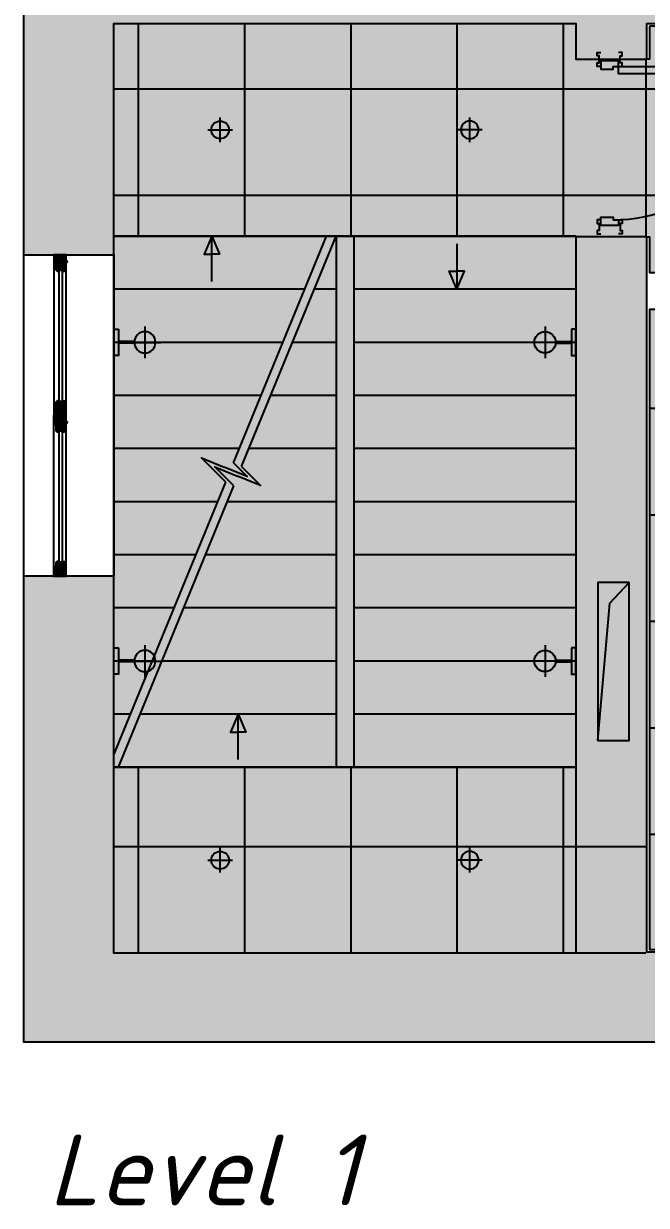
# Model space of a CAD drawing. Header units: millimetres. Extents: x 10553 to 38258, y 46576 to 64025.
# Drawn here: x 10553 to 14070, y 46576 to 53250 of the extents above; entities that cross this region are included whole.
import ezdxf

# ---------------------------------------------------------------- set-up
doc = ezdxf.new("R2010")
doc.units = ezdxf.units.MM
for name, color, linetype in [('ceiling', 232, 'Continuous'), ('doors', 4, 'Continuous'), ('floor', 172, 'Continuous'), ('floor hatch', 252, 'Continuous'), ('light', 230, 'Continuous'), ('wall', 5, 'Continuous'), ('windows', 7, 'Continuous')]:
    doc.layers.add(name, color=color, linetype=linetype)
doc.styles.add('ISO', font='isocpeui.ttf')

# ---------------------------------------------------------------- blocks, each defined once
blk = doc.blocks.new('rtydsb')
at = {"layer": 'floor hatch', "true_color": 0xd4bb8c}
blk.add_hatch(color=43, dxfattribs=at).paths.add_polyline_path([(-3600, 5215), (-3600, 5030), (-3620, 5030), (-3620, 4025), (-3600, 4025), (-3600, 3825), (-2996, 3825), (-2996, 3615), (-3600, 3615), (-3600, 47.9), (-3600, 0), (0, 0), (0, 1630), (118.7, 1630), (118.7, 3615), (0, 3615), (0, 5215), (-1280, 5215), (-1280, 5430), (-2290, 5430), (-2290, 5215)])
at = {"layer": 'floor', "linetype": 'ByBlock'}
for p, q in [((-1683, 5430), (-1683, 0)), ((-3487.5, 5215), (-3487.5, 3825)), ((-2886, 5215), (-2886, 0)), ((-2284.5, 5215), (-2284.5, 0)), ((-1082, 5215), (-1082, 0)), ((-480.5, 5215), (-480.5, 0)), ((0, 4859.9), (-3620, 4859.9)), ((0, 4258.4), (-3620, 4258.4)), ((-3487.5, 3615), (-3487.5, 0)), ((0, 3656.9), (-2996, 3656.9)), ((118.7, 3055.4), (-3600, 3055.4)), ((118.7, 2453.9), (-3600, 2453.9)), ((118.7, 1852.4), (-3600, 1852.4)), ((0, 1250.9), (-3600, 1250.9)), ((0, 649.4), (-3600, 649.4))]:
    blk.add_line(p, q, dxfattribs=at)
blk.add_lwpolyline([(-3600, 5215), (-3600, 5030), (-3620, 5030), (-3620, 4025), (-3600, 4025), (-3600, 3825), (-2996, 3825), (-2996, 3615), (-3600, 3615), (-3600, 47.9), (-3600, 0), (0, 0), (0, 1630), (118.7, 1630), (118.7, 3615), (0, 3615), (0, 5215), (-1280, 5215), (-1280, 5430), (-2290, 5430), (-2290, 5215), (-3600, 5215)], dxfattribs=at)
blk = doc.blocks.new('downlight')
at = {"color": 0}
for p, q in [((0, 10.5), (0, -10.5)), ((-10.5, 0), (10.5, 0))]:
    blk.add_line(p, q, dxfattribs=at)
blk.add_circle((0, 0), 7.5, dxfattribs=at)
blk = doc.blocks.new('wall sconce')
at = {"color": 0}
for p, q in [((-0.5, -11.52), (-0.5, -2.5)), ((0.5, -11.52), (0.5, -2.5)), ((0, -8.5), (0, -26.5)), ((-9, -17.5), (9, -17.5))]:
    blk.add_line(p, q, dxfattribs=at)
blk.add_lwpolyline([(-7.5, -2.5), (7.5, -2.5), (7.5, 0), (-7.5, 0)], close=True, dxfattribs=at)
blk.add_circle((0, -17.5), 6, dxfattribs=at)
blk = doc.blocks.new('ooi')
at = {"linetype": 'ByBlock'}
h = blk.add_hatch(color=0, dxfattribs=at)
h.paths.add_polyline_path([(0, 101.3), (-43.5, 101.3), (0, 0)])
h.paths.add_polyline_path([(43.5, 101.3), (0, 101.3), (0, 0)])
at = {"color": 0, "linetype": 'ByBlock'}
for points in [[(0, 255.8), (0, 0), (-43.5, 101.3), (0, 101.3)], [(0, 255.8), (0, 0), (43.5, 101.3), (0, 101.3)]]:
    blk.add_lwpolyline(points, dxfattribs=at)
blk = doc.blocks.new('door-handle')
at = {"color": 0}
for p, q in [((-32, 10), (-32, -10)), ((-30, 9), (-32, 9)), ((-30, 9), (-30, -9)), ((-19, 9), (-21, 9)), ((-21, 9), (-21, -9)), ((-19, 10), (-19, -10)), ((-9, 10), (-19, 10)), ((0, 25), (-9, 25)), ((-9, 25), (-9, -25)), ((0, -25), (0, 25)), ((-32, -10), (-40.3, -10)), ((-30, -9), (-32, -9)), ((-19, -9), (-21, -9)), ((-9, -10), (-19, -10)), ((-9, -25), (0, -25)), ((-61.7, -93.1), (-60.8, -94))]:
    blk.add_line(p, q, dxfattribs=at)
for centre, radius, start, end in [((-34.5, -14.9), 25, 84.35495, 191.57472), ((-25.5, 16.2), 8.47, 237.89021, 302.10979), ((-38.9, -82.4), 25.1, 149.32935, 204.97263), ((-91.1, -62.2), 42.6, 313.56134, 358.16916), ((-90.2, -63.1), 42.6, 313.56134, 358.16916), ((-242.8, -39.2), 184.8, 350.53954, 5.99139), ((-39.7, -19.5), 9.55, 85.97688, 192.32568), ((-595.6, -61.6), 548.1, 359.69304, 4.18611), ((-25.5, -16.2), 8.47, 57.89021, 122.10979)]:
    blk.add_arc(centre, radius, start, end, dxfattribs=at)
blk = doc.blocks.new('door930')
at = {"layer": 'doors', "color": 34, "linetype": 'ByBlock'}
for points in [[(-898, 50), (-898, 70), (-918, 70), (-918, 60), (-958, 60), (-958, 70), (-978, 70), (-978, 50)], [(-32, 50), (-32, 70), (-12, 70), (-12, 60), (28, 60), (28, 70), (48, 70), (48, 50)], [(-930, -50), (-930, 50), (-883, 50), (-883, -20), (-898, -20), (-898, -50), (-930, -50)], [(0, -50), (0, 50), (-47, 50), (-47, -20), (-32, -20), (-32, -50), (0, -50)], [(-898, -50), (-898, -70), (-918, -70), (-918, -60), (-958, -60), (-958, -70), (-978, -70), (-978, -50)], [(-32.8, -49.8), (-32.8, -885.7), (-72.8, -885.7), (-72.8, -49.8), (-32.8, -49.7)], [(-32, -50), (-32, -70), (-12, -70), (-12, -60), (28, -60), (28, -70), (48, -70), (48, -50)]]:
    blk.add_lwpolyline(points, dxfattribs=at)
at = {"layer": 'doors'}
blk.add_arc((-32, -20), 865.7, 180, 268.62309, dxfattribs=at)
at = {"layer": 'doors', "color": 34, "linetype": 'ByBlock', "zscale": 0.07530120532436947}
for p, xscale, yscale, rotation in [((-72.8, -798.9), -0.753012053319253, 0.753012053319253, 179.9999999689973), ((-32.8, -798.9), 0.7530120532028377, 0.7530120532028377, 180.0000000310027)]:
    blk.add_blockref('door-handle', p, dxfattribs=dict(at, xscale=xscale, yscale=yscale, rotation=rotation))

msp = doc.modelspace()

# ---------------------------------------------------------------- hatches: boundary and pattern name
at = {"layer": 'floor hatch', "true_color": 0x9d9f9e}
h = msp.add_hatch(color=253, dxfattribs=at)
h.dxf.hatch_style = 1
h.paths.add_polyline_path([(11062.6, 53250.5), (13672.6, 53250.5), (13672.6, 53050.5), (14067.6, 53050.5), (14067.6, 52045.5), (13672.6, 52045.5), (13672.6, 52050.5), (11062.6, 52050.5)])
h = msp.add_hatch(color=253, dxfattribs=at)
h.dxf.hatch_style = 1
h.paths.add_polyline_path([(11062.6, 52050.5), (13672.6, 52050.5), (13672.6, 48000.5), (11062.6, 48000.5)])
at = {"layer": 'wall', "true_color": 0x6e6e6e}
h = msp.add_hatch(color=8, dxfattribs=at)
h.paths.add_polyline_path([(11857.6, 58250.5), (11857.6, 58750.5), (10552.6, 58750.5), (10552.6, 51945.5), (11062.6, 51945.5), (11062.6, 53250.5), (13672.6, 53250.5), (13672.6, 53050.5), (14072.6, 53050.5), (14072.6, 53250.5), (15397.6, 53250.5), (15397.6, 53650.5), (11052.6, 53650.5), (11052.6, 58250.5)])
h.paths.add_polyline_path([(16407.6, 53650.5), (18322.6, 53650.5), (18322.6, 53250.5), (16407.6, 53250.5)])
h.paths.add_polyline_path([(14472.6, 48005.5), (14072.6, 48005.5), (14072.6, 52045.5), (13672.6, 52045.5), (13672.6, 48000.5), (11062.6, 48000.5), (11062.6, 50130.5), (10552.6, 50130.5), (10552.6, 47500.5), (14472.6, 47500.5)])
h.paths.add_polyline_path([(22337.6, 49255.5), (22807.6, 49255.5), (22807.6, 47500.5), (17277.6, 47500.5), (17277.6, 48005.5), (17702.6, 48005.5), (17802.6, 48005.5), (17802.6, 48045.5), (22337.6, 48045.5)])
h.paths.add_polyline_path([(22307.6, 53955.5), (22807.6, 53955.5), (22807.6, 52650.5), (22337.6, 52650.5), (22337.6, 53250.5), (19232.6, 53250.5), (19232.6, 53650.5), (19597.6, 53650.5), (19597.6, 53550.5), (22307.6, 53550.5)])
h.paths.add_polyline_path([(21902.6, 58750.5), (22807.6, 58750.5), (22807.6, 54955.5), (22307.6, 54955.5), (22307.6, 58250.5), (21902.6, 58250.5)])
h.paths.add_polyline_path([(18492.6, 58750.5), (20097.6, 58750.5), (20097.6, 58250.5), (18492.6, 58250.5)])
h.paths.add_polyline_path([(14657.6, 58750.5), (17292.6, 58750.5), (17292.6, 58250.5), (14657.6, 58250.5)])
h.paths.add_polyline_path([(20764.6, 53473.6), (20764.6, 53325.8), (21408.8, 53325.8), (21408.8, 53473.6)], flags=16)
at = {"layer": 'windows'}
h = msp.add_hatch(dxfattribs=at)
h.set_pattern_fill('ANSI31', color=4, style=0)
h.set_pattern_definition([(225, (17875.476, 174957.7943), (-2.24506403, 2.24506403), [])])
edge = h.paths.add_edge_path()
edge.add_line((10750.8, 51903.5), (10750.8, 51897.1))
edge.add_line((10750.8, 51897.1), (10741, 51897.1))
edge.add_line((10741, 51897.1), (10739.3, 51900.1))
edge.add_arc((10738, 51899.4), 1.5, 30.11373, 90)
edge.add_line((10738, 51900.9), (10734.6, 51900.9))
edge.add_line((10734.6, 51900.9), (10734.3, 51900.5))
edge.add_line((10734.3, 51900.5), (10734.3, 51859.6))
edge.add_line((10734.3, 51859.6), (10735.8, 51859.6))
edge.add_arc((10741.8, 51859.6), 6, 180, 270)
edge.add_line((10741.8, 51853.6), (10741.8, 51852.1))
edge.add_line((10741.8, 51852.1), (10745.5, 51852.1))
edge.add_line((10745.5, 51852.1), (10745.5, 51867.5))
edge.add_line((10745.5, 51867.5), (10753, 51867.5))
edge.add_line((10753, 51867.5), (10753, 51872))
edge.add_line((10753, 51872), (10760.5, 51872))
edge.add_line((10760.5, 51872), (10760.5, 51867.5))
edge.add_line((10760.5, 51867.5), (10785.3, 51867.5))
edge.add_line((10785.3, 51867.5), (10785.3, 51904.3))
edge.add_line((10785.3, 51904.3), (10784.9, 51904.6))
edge.add_line((10784.9, 51904.6), (10765, 51904.1))
edge.add_line((10765, 51904.1), (10764.6, 51903.7))
edge.add_line((10764.6, 51903.7), (10764.6, 51897.1))
edge.add_line((10764.6, 51897.1), (10757.9, 51897.1))
edge.add_line((10757.9, 51897.1), (10753.8, 51903.9))
edge.add_line((10753.8, 51903.9), (10751.1, 51903.9))
edge.add_line((10751.1, 51903.9), (10750.8, 51903.5))
edge = h.paths.add_edge_path()
edge.add_line((10774.8, 51866.7), (10774.8, 51861.5))
edge.add_line((10774.8, 51861.5), (10773.3, 51861.5))
edge.add_line((10773.3, 51861.5), (10773.3, 51852.1))
edge.add_line((10773.3, 51852.1), (10783.8, 51852.1))
edge.add_arc((10787.6, 51852.2), 3.87, 108.72079, 181.29517, ccw=False)
edge.add_arc((10785.1, 51859.5), 3.87, 288.72079, 361.29517)
edge.add_line((10789, 51859.6), (10790.5, 51859.6))
edge.add_line((10790.5, 51859.6), (10790.5, 51869.9))
edge.add_line((10790.5, 51869.9), (10785.3, 51870.9))
edge.add_line((10785.3, 51870.9), (10785.3, 51867.1))
edge.add_line((10785.3, 51867.1), (10774.8, 51866.7))
edge = h.paths.add_edge_path()
edge.add_line((10766, 51905.7), (10785.3, 51905.7))
edge.add_arc((10792, 51905.7), 6.75, 90, 180, ccw=False)
edge.add_line((10792, 51912.5), (10793, 51912.5))
edge.add_line((10793, 51912.5), (10793, 51945.5))
edge.add_line((10793, 51945.5), (10722.5, 51945.5))
edge.add_line((10722.5, 51945.5), (10722.5, 51902))
edge.add_line((10722.5, 51902), (10724, 51902))
edge.add_arc((10730, 51902), 6, 180, 270)
edge.add_line((10730, 51896), (10730, 51894.5))
edge.add_line((10730, 51894.5), (10733.1, 51894.5))
edge.add_line((10733.1, 51894.5), (10733.1, 51902.7))
edge.add_line((10733.1, 51902.7), (10742.1, 51902.7))
edge.add_line((10742.1, 51902.7), (10744.4, 51899))
edge.add_line((10744.4, 51899), (10746.3, 51899))
edge.add_line((10746.3, 51899), (10746.6, 51899.4))
edge.add_line((10746.6, 51899.4), (10746.6, 51912.9))
edge.add_line((10746.6, 51912.9), (10749.6, 51912.9))
edge.add_line((10749.6, 51912.9), (10749.6, 51907.2))
edge.add_line((10749.6, 51907.2), (10752.1, 51907.2))
edge.add_line((10752.1, 51907.2), (10752.1, 51905.7))
edge.add_line((10752.1, 51905.7), (10754.2, 51905.7))
edge.add_line((10754.2, 51905.7), (10758.3, 51899))
edge.add_line((10758.3, 51899), (10760.1, 51899))
edge.add_line((10760.1, 51899), (10760.5, 51899.4))
edge.add_line((10760.5, 51899.4), (10760.5, 51912.9))
edge.add_line((10760.5, 51912.9), (10763.5, 51912.9))
edge.add_line((10763.5, 51912.9), (10763.5, 51907.2))
edge.add_line((10763.5, 51907.2), (10766, 51907.2))
at = {"layer": 'windows', "ltscale": 10}
h = msp.add_hatch(dxfattribs=at)
h.set_pattern_fill('BRASS', color=4, scale=0.225, angle=-45, style=0)
h.set_pattern_definition([(315, (11349.703, 53864.3924), (-1.0102788, -1.0102788), []), (315, (11349.1978, 53863.8873), (-1.0102788, -1.0102788), [0.714375, -0.3571875])])
h.paths.add_polyline_path([(10745.5, 51864.1), (10748.5, 51864.1), (10748.5, 51855.1), (10745.5, 51855.1)])
h = msp.add_hatch(dxfattribs=at)
h.set_pattern_fill('ANGLE', color=4, scale=0.1125, angle=-45, style=0)
h.set_pattern_definition([(315, (11359.45296, 53864.3924), (-0.55565335, -0.55565335), [0.5715, -0.2143125]), (225, (11359.45296, 53864.3924), (-0.55565335, 0.55565335), [0.5715, -0.2143125])])
edge = h.paths.add_edge_path()
edge.add_line((10773.3, 51867.5), (10773.3, 51865.2))
edge.add_line((10773.3, 51865.2), (10771.8, 51865.2))
edge.add_arc((10772.1, 51866.4), 1.16, 104.79302, 255.20698, ccw=False)
edge.add_line((10771.8, 51867.5), (10773.3, 51867.5))
h = msp.add_hatch(dxfattribs=at)
h.set_pattern_fill('ANGLE', color=4, scale=0.1125, angle=-45, style=0)
h.set_pattern_definition([(315, (11359.45296, 53868.5174), (-0.55565335, -0.55565335), [0.5715, -0.2143125]), (225, (11359.45296, 53868.5174), (-0.55565335, 0.55565335), [0.5715, -0.2143125])])
edge = h.paths.add_edge_path()
edge.add_line((10774.8, 51867.1), (10774.8, 51862.6))
edge.add_arc((10774, 51863.2), 0.938, 216.8699, 323.1301, ccw=False)
edge.add_line((10773.3, 51862.6), (10773.3, 51867.1))
edge.add_arc((10774, 51866.6), 0.926, 35.88415, 144.11585, ccw=False)
h = msp.add_hatch(dxfattribs=at)
h.set_pattern_fill('ANGLE', color=4, scale=0.1125, angle=-45, style=0)
h.set_pattern_definition([(315, (11349.70296, 53864.3924), (-0.55565335, -0.55565335), [0.5715, -0.2143125]), (225, (11349.70296, 53864.3924), (-0.55565335, 0.55565335), [0.5715, -0.2143125])])
h.paths.add_polyline_path([(10745.5, 51855.1), (10748.5, 51855.1), (10748.5, 51852.1), (10745.5, 51852.1)])
at = {"layer": 'windows'}
h = msp.add_hatch(dxfattribs=at)
h.set_pattern_fill('ANSI31', color=4, style=0)
h.set_pattern_definition([(225, (17875.476, 175022.7943), (-2.24506403, 2.24506403), [])])
edge = h.paths.add_edge_path()
edge.add_line((10745.5, 51105.1), (10745.5, 51120.5))
edge.add_line((10745.5, 51120.5), (10741.8, 51120.5))
edge.add_line((10741.8, 51120.5), (10741.8, 51119))
edge.add_arc((10741.8, 51113), 6, 90, 180)
edge.add_line((10735.8, 51113), (10734.3, 51113))
edge.add_line((10734.3, 51113), (10734.3, 51083))
edge.add_line((10734.3, 51083), (10747.8, 51083))
edge.add_line((10747.8, 51083), (10747.8, 51086.7))
edge.add_line((10747.8, 51086.7), (10777.8, 51086.7))
edge.add_line((10777.8, 51086.7), (10777.8, 51083))
edge.add_line((10777.8, 51083), (10785.3, 51083))
edge.add_line((10785.3, 51083), (10785.3, 51105.1))
edge.add_line((10785.3, 51105.1), (10760.5, 51105.1))
edge.add_line((10760.5, 51105.1), (10760.5, 51100.6))
edge.add_line((10760.5, 51100.6), (10753, 51100.6))
edge.add_line((10753, 51100.6), (10753, 51105.1))
edge.add_line((10753, 51105.1), (10745.5, 51105.1))
h.paths.add_polyline_path([(10733.3, 51090.5), (10722.5, 51090.5), (10722.5, 51038), (10793.5, 51038), (10793.5, 51090.5), (10786.3, 51090.5), (10786.3, 51082), (10776.8, 51082), (10776.8, 51086.7), (10748.8, 51086.7), (10748.8, 51082), (10733.3, 51082)])
edge = h.paths.add_edge_path()
edge.add_line((10775, 51105.9), (10775, 51111.1))
edge.add_line((10775, 51111.1), (10773.5, 51111.1))
edge.add_line((10773.5, 51111.1), (10773.5, 51120.5))
edge.add_line((10773.5, 51120.5), (10784, 51120.5))
edge.add_arc((10787.9, 51120.4), 3.87, 178.70483, 251.27921)
edge.add_arc((10785.4, 51113.1), 3.87, -1.29517, 71.27921, ccw=False)
edge.add_line((10789.2, 51113), (10790.5, 51113))
edge.add_line((10790.5, 51113), (10790.5, 51102.7))
edge.add_line((10790.5, 51102.7), (10785.5, 51101.7))
edge.add_line((10785.5, 51101.7), (10785.5, 51105.9))
edge.add_line((10785.5, 51105.9), (10775, 51105.9))
at = {"layer": 'windows', "ltscale": 10}
h = msp.add_hatch(dxfattribs=at)
h.set_pattern_fill('ANGLE', color=4, scale=0.1125, angle=-45, style=0)
h.set_pattern_definition([(45, (11349.70296, 49108.2146), (-0.55565335, 0.55565335), [0.5715, -0.2143125]), (135, (11349.70296, 49108.2146), (-0.55565335, -0.55565335), [0.5715, -0.2143125])])
h.paths.add_polyline_path([(10745.5, 51117.5), (10748.5, 51117.5), (10748.5, 51120.5), (10745.5, 51120.5)])
h = msp.add_hatch(dxfattribs=at)
h.set_pattern_fill('BRASS', color=4, scale=0.225, angle=-45, style=0)
h.set_pattern_definition([(45, (11349.703, 49108.2146), (-1.0102788, 1.0102788), []), (45, (11349.1978, 49108.7197), (-1.0102788, 1.0102788), [0.714375, -0.3571875])])
h.paths.add_polyline_path([(10745.5, 51108.5), (10748.5, 51108.5), (10748.5, 51117.5), (10745.5, 51117.5)])
h = msp.add_hatch(dxfattribs=at)
h.set_pattern_fill('ANGLE', color=4, scale=0.1125, angle=-45, style=0)
h.set_pattern_definition([(45, (11359.45296, 49108.2146), (-0.55565335, 0.55565335), [0.5715, -0.2143125]), (135, (11359.45296, 49108.2146), (-0.55565335, -0.55565335), [0.5715, -0.2143125])])
edge = h.paths.add_edge_path()
edge.add_line((10773.3, 51105.1), (10773.3, 51107.4))
edge.add_line((10773.3, 51107.4), (10771.8, 51107.4))
edge.add_arc((10772.1, 51106.2), 1.16, 104.79302, 255.20698)
edge.add_line((10771.8, 51105.1), (10773.3, 51105.1))
h = msp.add_hatch(dxfattribs=at)
h.set_pattern_fill('ANGLE', color=4, scale=0.1125, angle=-45, style=0)
h.set_pattern_definition([(45, (11359.45296, 49104.0896), (-0.55565335, 0.55565335), [0.5715, -0.2143125]), (135, (11359.45296, 49104.0896), (-0.55565335, -0.55565335), [0.5715, -0.2143125])])
edge = h.paths.add_edge_path()
edge.add_line((10774.8, 51105.5), (10774.8, 51110))
edge.add_arc((10774, 51109.4), 0.938, 36.8699, 143.1301)
edge.add_line((10773.3, 51110), (10773.3, 51105.5))
edge.add_arc((10774, 51106), 0.926, 215.88415, 324.11585)
at = {"layer": 'windows'}
h = msp.add_hatch(dxfattribs=at)
h.set_pattern_fill('ANSI31', color=4, style=0)
h.set_pattern_definition([(225, (17875.2134, 174050.2943), (-2.24506403, 2.24506403), [])])
edge = h.paths.add_edge_path()
edge.add_line((10750.5, 50996), (10750.5, 50989.6))
edge.add_line((10750.5, 50989.6), (10740.8, 50989.6))
edge.add_line((10740.8, 50989.6), (10739, 50992.6))
edge.add_arc((10737.7, 50991.9), 1.5, 30.11373, 90)
edge.add_line((10737.7, 50993.4), (10734.4, 50993.4))
edge.add_line((10734.4, 50993.4), (10734, 50993))
edge.add_line((10734, 50993), (10734, 50952.1))
edge.add_line((10734, 50952.1), (10735.5, 50952.1))
edge.add_arc((10741.5, 50952.1), 6, 180, 270)
edge.add_line((10741.5, 50946.1), (10741.5, 50944.6))
edge.add_line((10741.5, 50944.6), (10745.3, 50944.6))
edge.add_line((10745.3, 50944.6), (10745.3, 50960))
edge.add_line((10745.3, 50960), (10752.8, 50960))
edge.add_line((10752.8, 50960), (10752.8, 50964.5))
edge.add_line((10752.8, 50964.5), (10760.3, 50964.5))
edge.add_line((10760.3, 50964.5), (10760.3, 50960))
edge.add_line((10760.3, 50960), (10785, 50960))
edge.add_line((10785, 50960), (10785, 50996.8))
edge.add_line((10785, 50996.8), (10784.6, 50997.1))
edge.add_line((10784.6, 50997.1), (10764.8, 50996.6))
edge.add_line((10764.8, 50996.6), (10764.4, 50996.2))
edge.add_line((10764.4, 50996.2), (10764.4, 50989.6))
edge.add_line((10764.4, 50989.6), (10757.6, 50989.6))
edge.add_line((10757.6, 50989.6), (10753.5, 50996.4))
edge.add_line((10753.5, 50996.4), (10750.9, 50996.4))
edge.add_line((10750.9, 50996.4), (10750.5, 50996))
edge = h.paths.add_edge_path()
edge.add_line((10774.5, 50959.2), (10774.5, 50954))
edge.add_line((10774.5, 50954), (10773, 50954))
edge.add_line((10773, 50954), (10773, 50944.6))
edge.add_line((10773, 50944.6), (10783.5, 50944.6))
edge.add_arc((10787.4, 50944.7), 3.87, 108.72079, 181.29517, ccw=False)
edge.add_arc((10784.9, 50952), 3.87, 288.72079, 361.29517)
edge.add_line((10788.8, 50952.1), (10790.3, 50952.1))
edge.add_line((10790.3, 50952.1), (10790.3, 50962.4))
edge.add_line((10790.3, 50962.4), (10785, 50963.4))
edge.add_line((10785, 50963.4), (10785, 50959.6))
edge.add_line((10785, 50959.6), (10774.5, 50959.2))
edge = h.paths.add_edge_path()
edge.add_line((10765.7, 50998.2), (10785, 50998.2))
edge.add_arc((10791.8, 50998.2), 6.75, 90, 180, ccw=False)
edge.add_line((10791.8, 51005), (10792.7, 51005))
edge.add_line((10792.7, 51005), (10792.7, 51038))
edge.add_line((10792.7, 51038), (10722.2, 51038))
edge.add_line((10722.2, 51038), (10722.2, 50994.5))
edge.add_line((10722.2, 50994.5), (10723.7, 50994.5))
edge.add_arc((10729.7, 50994.5), 6, 180, 270)
edge.add_line((10729.7, 50988.5), (10729.7, 50987))
edge.add_line((10729.7, 50987), (10732.9, 50987))
edge.add_line((10732.9, 50987), (10732.9, 50995.2))
edge.add_line((10732.9, 50995.2), (10741.9, 50995.2))
edge.add_line((10741.9, 50995.2), (10744.1, 50991.5))
edge.add_line((10744.1, 50991.5), (10746, 50991.5))
edge.add_line((10746, 50991.5), (10746.4, 50991.9))
edge.add_line((10746.4, 50991.9), (10746.4, 51005.4))
edge.add_line((10746.4, 51005.4), (10749.4, 51005.4))
edge.add_line((10749.4, 51005.4), (10749.4, 50999.7))
edge.add_line((10749.4, 50999.7), (10751.9, 50999.7))
edge.add_line((10751.9, 50999.7), (10751.9, 50998.2))
edge.add_line((10751.9, 50998.2), (10754, 50998.2))
edge.add_line((10754, 50998.2), (10758, 50991.5))
edge.add_line((10758, 50991.5), (10759.9, 50991.5))
edge.add_line((10759.9, 50991.5), (10760.3, 50991.9))
edge.add_line((10760.3, 50991.9), (10760.3, 51005.4))
edge.add_line((10760.3, 51005.4), (10763.3, 51005.4))
edge.add_line((10763.3, 51005.4), (10763.3, 50999.7))
edge.add_line((10763.3, 50999.7), (10765.7, 50999.7))
at = {"layer": 'windows', "ltscale": 10}
h = msp.add_hatch(dxfattribs=at)
h.set_pattern_fill('BRASS', color=4, scale=0.225, angle=-45, style=0)
h.set_pattern_definition([(315, (11349.4405, 52956.8924), (-1.0102788, -1.0102788), []), (315, (11348.9353, 52956.3873), (-1.0102788, -1.0102788), [0.714375, -0.3571875])])
h.paths.add_polyline_path([(10745.3, 50956.6), (10748.3, 50956.6), (10748.3, 50947.6), (10745.3, 50947.6)])
h = msp.add_hatch(dxfattribs=at)
h.set_pattern_fill('ANGLE', color=4, scale=0.1125, angle=-45, style=0)
h.set_pattern_definition([(315, (11349.44046, 52956.8924), (-0.55565335, -0.55565335), [0.5715, -0.2143125]), (225, (11349.44046, 52956.8924), (-0.55565335, 0.55565335), [0.5715, -0.2143125])])
h.paths.add_polyline_path([(10745.3, 50947.6), (10748.3, 50947.6), (10748.3, 50944.6), (10745.3, 50944.6)])
h = msp.add_hatch(dxfattribs=at)
h.set_pattern_fill('ANGLE', color=4, scale=0.1125, angle=-45, style=0)
h.set_pattern_definition([(315, (11359.19046, 52956.8924), (-0.55565335, -0.55565335), [0.5715, -0.2143125]), (225, (11359.19046, 52956.8924), (-0.55565335, 0.55565335), [0.5715, -0.2143125])])
edge = h.paths.add_edge_path()
edge.add_line((10773, 50960), (10773, 50957.7))
edge.add_line((10773, 50957.7), (10771.5, 50957.7))
edge.add_arc((10771.8, 50958.9), 1.16, 104.79302, 255.20698, ccw=False)
edge.add_line((10771.5, 50960), (10773, 50960))
h = msp.add_hatch(dxfattribs=at)
h.set_pattern_fill('ANGLE', color=4, scale=0.1125, angle=-45, style=0)
h.set_pattern_definition([(315, (11359.19046, 52961.0174), (-0.55565335, -0.55565335), [0.5715, -0.2143125]), (225, (11359.19046, 52961.0174), (-0.55565335, 0.55565335), [0.5715, -0.2143125])])
edge = h.paths.add_edge_path()
edge.add_line((10774.5, 50959.6), (10774.5, 50955.1))
edge.add_arc((10773.8, 50955.7), 0.938, 216.8699, 323.1301, ccw=False)
edge.add_line((10773, 50955.1), (10773, 50959.6))
edge.add_arc((10773.8, 50959.1), 0.926, 35.88415, 144.11585, ccw=False)
at = {"layer": 'windows'}
h = msp.add_hatch(dxfattribs=at)
h.set_pattern_fill('ANSI31', color=4, style=0)
h.set_pattern_definition([(225, (17875.2134, 174115.2943), (-2.24506403, 2.24506403), [])])
edge = h.paths.add_edge_path()
edge.add_line((10745.3, 50197.6), (10745.3, 50213))
edge.add_line((10745.3, 50213), (10741.5, 50213))
edge.add_line((10741.5, 50213), (10741.5, 50211.5))
edge.add_arc((10741.5, 50205.5), 6, 90, 180)
edge.add_line((10735.5, 50205.5), (10734, 50205.5))
edge.add_line((10734, 50205.5), (10734, 50175.5))
edge.add_line((10734, 50175.5), (10747.5, 50175.5))
edge.add_line((10747.5, 50175.5), (10747.5, 50179.2))
edge.add_line((10747.5, 50179.2), (10777.5, 50179.2))
edge.add_line((10777.5, 50179.2), (10777.5, 50175.5))
edge.add_line((10777.5, 50175.5), (10785, 50175.5))
edge.add_line((10785, 50175.5), (10785, 50197.6))
edge.add_line((10785, 50197.6), (10760.3, 50197.6))
edge.add_line((10760.3, 50197.6), (10760.3, 50193.1))
edge.add_line((10760.3, 50193.1), (10752.8, 50193.1))
edge.add_line((10752.8, 50193.1), (10752.8, 50197.6))
edge.add_line((10752.8, 50197.6), (10745.3, 50197.6))
h.paths.add_polyline_path([(10733, 50183), (10722.2, 50183), (10722.2, 50130.5), (10793.3, 50130.5), (10793.3, 50183), (10786, 50183), (10786, 50174.5), (10776.5, 50174.5), (10776.5, 50179.2), (10748.5, 50179.2), (10748.5, 50174.5), (10733, 50174.5)])
edge = h.paths.add_edge_path()
edge.add_line((10774.7, 50198.4), (10774.7, 50203.6))
edge.add_line((10774.7, 50203.6), (10773.2, 50203.6))
edge.add_line((10773.2, 50203.6), (10773.2, 50213))
edge.add_line((10773.2, 50213), (10783.7, 50213))
edge.add_arc((10787.6, 50212.9), 3.87, 178.70483, 251.27921)
edge.add_arc((10785.1, 50205.6), 3.87, -1.29517, 71.27921, ccw=False)
edge.add_line((10789, 50205.5), (10790.3, 50205.5))
edge.add_line((10790.3, 50205.5), (10790.3, 50195.2))
edge.add_line((10790.3, 50195.2), (10785.2, 50194.2))
edge.add_line((10785.2, 50194.2), (10785.2, 50198.4))
edge.add_line((10785.2, 50198.4), (10774.7, 50198.4))
at = {"layer": 'windows', "ltscale": 10}
h = msp.add_hatch(dxfattribs=at)
h.set_pattern_fill('ANGLE', color=4, scale=0.1125, angle=-45, style=0)
h.set_pattern_definition([(45, (11349.44046, 48200.7146), (-0.55565335, 0.55565335), [0.5715, -0.2143125]), (135, (11349.44046, 48200.7146), (-0.55565335, -0.55565335), [0.5715, -0.2143125])])
h.paths.add_polyline_path([(10745.3, 50210), (10748.3, 50210), (10748.3, 50213), (10745.3, 50213)])
h = msp.add_hatch(dxfattribs=at)
h.set_pattern_fill('BRASS', color=4, scale=0.225, angle=-45, style=0)
h.set_pattern_definition([(45, (11349.4405, 48200.7146), (-1.0102788, 1.0102788), []), (45, (11348.9353, 48201.2197), (-1.0102788, 1.0102788), [0.714375, -0.3571875])])
h.paths.add_polyline_path([(10745.3, 50201), (10748.3, 50201), (10748.3, 50210), (10745.3, 50210)])
h = msp.add_hatch(dxfattribs=at)
h.set_pattern_fill('ANGLE', color=4, scale=0.1125, angle=-45, style=0)
h.set_pattern_definition([(45, (11359.19046, 48200.7146), (-0.55565335, 0.55565335), [0.5715, -0.2143125]), (135, (11359.19046, 48200.7146), (-0.55565335, -0.55565335), [0.5715, -0.2143125])])
edge = h.paths.add_edge_path()
edge.add_line((10773, 50197.6), (10773, 50199.9))
edge.add_line((10773, 50199.9), (10771.5, 50199.9))
edge.add_arc((10771.8, 50198.7), 1.16, 104.79302, 255.20698)
edge.add_line((10771.5, 50197.6), (10773, 50197.6))
h = msp.add_hatch(dxfattribs=at)
h.set_pattern_fill('ANGLE', color=4, scale=0.1125, angle=-45, style=0)
h.set_pattern_definition([(45, (11359.19046, 48196.5896), (-0.55565335, 0.55565335), [0.5715, -0.2143125]), (135, (11359.19046, 48196.5896), (-0.55565335, -0.55565335), [0.5715, -0.2143125])])
edge = h.paths.add_edge_path()
edge.add_line((10774.5, 50198), (10774.5, 50202.5))
edge.add_arc((10773.8, 50201.9), 0.938, 36.8699, 143.1301)
edge.add_line((10773, 50202.5), (10773, 50198))
edge.add_arc((10773.8, 50198.5), 0.926, 215.88415, 324.11585)

# ---------------------------------------------------------------- linework, layer by layer
at = {"color": 0, "linetype": 'ByBlock'}
for p, q in [((13672.6, 52050.5), (11062.6, 52050.5)), ((11738.2, 50769.1), (12263.6, 52050.5)), ((11783.7, 50748.3), (12317.6, 52050.5)), ((12317.6, 52050.5), (12317.6, 49050.5)), ((12417.6, 52050.5), (12417.6, 49050.5)), ((12140.6, 51750.5), (11062.6, 51750.5)), ((12317.6, 51750.5), (12194.6, 51750.5)), ((13672.6, 51750.5), (12417.6, 51750.5)), ((12017.6, 51450.5), (11062.6, 51450.5)), ((12317.6, 51450.5), (12071.6, 51450.5)), ((13672.6, 51450.5), (12417.6, 51450.5)), ((11894.6, 51150.5), (11062.6, 51150.5)), ((12317.6, 51150.5), (11948.6, 51150.5)), ((13672.6, 51150.5), (12417.6, 51150.5)), ((11771.6, 50850.5), (11062.6, 50850.5)), ((12317.6, 50850.5), (11825.6, 50850.5)), ((13672.6, 50850.5), (12417.6, 50850.5)), ((11062.6, 49121.3), (11693.9, 50661.1)), ((11087.6, 49050.5), (11739.4, 50640.3)), ((11648.6, 50550.5), (11062.6, 50550.5)), ((12317.6, 50550.5), (11702.6, 50550.5)), ((13672.6, 50550.5), (12417.6, 50550.5)), ((11525.6, 50250.5), (11062.6, 50250.5)), ((12317.6, 50250.5), (11579.6, 50250.5)), ((13672.6, 50250.5), (12417.6, 50250.5)), ((11402.6, 49950.5), (11062.6, 49950.5)), ((12317.6, 49950.5), (11456.6, 49950.5)), ((13672.6, 49950.5), (12417.6, 49950.5)), ((11279.6, 49650.5), (11062.6, 49650.5)), ((12317.6, 49650.5), (11333.6, 49650.5)), ((13672.6, 49650.5), (12417.6, 49650.5)), ((11156.6, 49350.5), (11062.6, 49350.5)), ((12317.6, 49350.5), (11210.6, 49350.5)), ((13672.6, 49350.5), (12417.6, 49350.5)), ((13672.6, 49050.5), (11062.6, 49050.5))]:
    msp.add_line(p, q, dxfattribs=at)
for points in [[(11693.9, 50661.1), (11556.8, 50798.3), (11685.9, 50745.4)], [(11739.4, 50640.3), (11632.5, 50747.2), (11761.6, 50694.3)], [(11738.2, 50769.1), (11814.9, 50692.4), (11685.9, 50745.4)], [(11783.7, 50748.3), (11890.7, 50641.4), (11761.6, 50694.3)], [(13795.7, 49201.8), (13863.7, 49977.1), (13972.1, 50093.3)]]:
    msp.add_lwpolyline(points, dxfattribs=at)
msp.add_lwpolyline([(13972.1, 50093.3), (13795.7, 50093.3), (13795.7, 49201.8), (13972.1, 49201.8)], close=True, dxfattribs=at)
at = {"layer": 'ceiling', "linetype": 'ByBlock'}
msp.add_lwpolyline([(11062.6, 49050.5), (13672.6, 49050.5), (13672.6, 48000.5), (11062.6, 48000.5)], close=True, dxfattribs=at)
at = {"layer": 'floor', "linetype": 'ByBlock'}
for p, q in [((11200.1, 53250.5), (11200.1, 52050.5)), ((11800.1, 53250.5), (11800.1, 52050.5)), ((12400.1, 53250.5), (12400.1, 52050.5)), ((13000.1, 53250.5), (13000.1, 52050.5)), ((13600.1, 53250.5), (13600.1, 52050.5)), ((14067.6, 52880.4), (11062.6, 52880.4)), ((14067.6, 52278.9), (11062.6, 52278.9)), ((11200.1, 49050.5), (11200.1, 48000.5)), ((11800.1, 49050.5), (11800.1, 48000.5)), ((12400.1, 49050.5), (12400.1, 48000.5)), ((13000.1, 49050.5), (13000.1, 48000.5)), ((13600.1, 49050.5), (13600.1, 48000.5)), ((14067.6, 48602), (11062.6, 48602)), ((14067.6, 48000.5), (11062.6, 48000.5))]:
    msp.add_line(p, q, dxfattribs=at)
at = {"layer": 'floor'}
msp.add_lwpolyline([(11062.6, 53250.5), (13672.6, 53250.5), (13672.6, 53050.5), (14067.6, 53050.5), (14067.6, 52045.5), (13672.6, 52045.5), (13672.6, 52050.5), (11062.6, 52050.5), (11062.6, 53250.5)], dxfattribs=at)
msp.add_lwpolyline([(11062.6, 52050.5), (13672.6, 52050.5), (13672.6, 48000.5), (11062.6, 48000.5)], close=True, dxfattribs=at)
at = {"layer": 'wall', "color": 4, "linetype": 'ByBlock'}
for p, q in [((10552.6, 51945.5), (10552.6, 50130.5)), ((11062.6, 51945.5), (11062.6, 50130.5))]:
    msp.add_line(p, q, dxfattribs=at)
at = {"layer": 'wall', "linetype": 'ByBlock'}
for points in [[(11857.6, 58250.5), (11857.6, 58750.5), (10552.6, 58750.5), (10552.6, 51945.5), (11062.6, 51945.5), (11062.6, 53250.5), (13672.6, 53250.5), (13672.6, 53050.5), (14072.6, 53050.5), (14072.6, 53250.5), (15397.6, 53250.5), (15397.6, 53650.5), (11052.6, 53650.5), (11052.6, 58250.5), (11857.6, 58250.5)], [(14472.6, 48005.5), (14072.6, 48005.5), (14072.6, 52045.5), (13672.6, 52045.5), (13672.6, 48000.5), (11062.6, 48000.5), (11062.6, 50130.5), (10552.6, 50130.5), (10552.6, 47500.5), (14472.6, 47500.5), (14472.6, 48005.5)]]:
    msp.add_lwpolyline(points, dxfattribs=at)
at = {"layer": 'windows', "color": 8}
for p, q in [((10722.5, 51902), (10722.5, 51090.5)), ((10793.5, 51090.5), (10793.5, 51898.9)), ((10722.2, 50994.5), (10722.2, 50183)), ((10793.3, 50183), (10793.3, 50991.4))]:
    msp.add_line(p, q, dxfattribs=at)
at = {"layer": 'windows', "color": 4, "ltscale": 10}
for p, q in [((10747.8, 51867.5), (10771, 51865.2)), ((10747.8, 51865.2), (10771, 51867.5)), ((10773.3, 51865.2), (10748.5, 51865.2)), ((10779.5, 51909.5), (10786.4, 51909.5)), ((10779.7, 51900.6), (10786.6, 51901)), ((10747.8, 51107.4), (10771, 51105.1)), ((10747.8, 51105.1), (10771, 51107.4)), ((10779.2, 51002), (10786.1, 51002)), ((10779.4, 50993.1), (10786.3, 50993.5)), ((10747.5, 50960), (10770.8, 50957.7)), ((10747.5, 50957.7), (10770.8, 50960)), ((10773, 50957.7), (10748.3, 50957.7)), ((10747.5, 50199.9), (10770.8, 50197.6)), ((10747.5, 50197.6), (10770.8, 50199.9))]:
    msp.add_line(p, q, dxfattribs=at)
at = {"layer": 'windows', "color": 7}
for p, q in [((10751.8, 51865.2), (10751.8, 51107.4)), ((10770, 51865.2), (10770, 51107.4)), ((10751.5, 50957.7), (10751.5, 50199.9)), ((10769.8, 50957.7), (10769.8, 50199.9))]:
    msp.add_line(p, q, dxfattribs=at)
at = {"layer": 'windows'}
for p, q in [((10766, 51907.2), (10766, 51905.7)), ((10747.8, 51083), (10747.8, 51086.7)), ((10773.3, 51107.4), (10748.5, 51107.4)), ((10785.3, 51090.5), (10793.5, 51090.5)), ((10765.7, 50999.7), (10765.7, 50998.2)), ((10773, 50199.9), (10748.3, 50199.9)), ((10747.5, 50175.5), (10747.5, 50179.2)), ((10785, 50183), (10793.3, 50183))]:
    msp.add_line(p, q, dxfattribs=at)
at = {"layer": 'windows', "color": 7}
for points in [[(10766, 51905.7), (10785.3, 51905.7, -0.414214), (10792, 51912.5), (10793, 51912.5), (10793, 51945.5), (10722.5, 51945.5), (10722.5, 51902), (10724, 51902, 0.414214), (10730, 51896), (10730, 51894.5), (10733.1, 51894.5), (10733.1, 51902.7), (10742.1, 51902.7), (10744.4, 51899), (10746.3, 51899), (10746.6, 51899.4), (10746.6, 51912.9), (10749.6, 51912.9), (10749.6, 51907.2), (10752.1, 51907.2), (10752.1, 51905.7), (10754.2, 51905.7), (10758.3, 51899), (10760.1, 51899), (10760.5, 51899.4), (10760.5, 51912.9), (10763.5, 51912.9), (10763.5, 51907.2), (10766, 51907.2)], [(10745.5, 51105.1), (10745.5, 51120.5), (10741.8, 51120.5), (10741.8, 51119, 0.414214), (10735.8, 51113), (10734.3, 51113), (10734.3, 51083), (10747.8, 51083), (10747.8, 51086.7), (10777.8, 51086.7), (10777.8, 51083), (10785.3, 51083), (10785.3, 51105.1), (10760.5, 51105.1), (10760.5, 51100.6), (10753, 51100.6), (10753, 51105.1), (10745.5, 51105.1)], [(10765.7, 50998.2), (10785, 50998.2, -0.414214), (10791.8, 51005), (10792.7, 51005), (10792.7, 51038), (10722.2, 51038), (10722.2, 50994.5), (10723.7, 50994.5, 0.414214), (10729.7, 50988.5), (10729.7, 50987), (10732.9, 50987), (10732.9, 50995.2), (10741.9, 50995.2), (10744.1, 50991.5), (10746, 50991.5), (10746.4, 50991.9), (10746.4, 51005.4), (10749.4, 51005.4), (10749.4, 50999.7), (10751.9, 50999.7), (10751.9, 50998.2), (10754, 50998.2), (10758, 50991.5), (10759.9, 50991.5), (10760.3, 50991.9), (10760.3, 51005.4), (10763.3, 51005.4), (10763.3, 50999.7), (10765.7, 50999.7)], [(10745.3, 50197.6), (10745.3, 50213), (10741.5, 50213), (10741.5, 50211.5, 0.414214), (10735.5, 50205.5), (10734, 50205.5), (10734, 50175.5), (10747.5, 50175.5), (10747.5, 50179.2), (10777.5, 50179.2), (10777.5, 50175.5), (10785, 50175.5), (10785, 50197.6), (10760.3, 50197.6), (10760.3, 50193.1), (10752.8, 50193.1), (10752.8, 50197.6), (10745.3, 50197.6)]]:
    msp.add_lwpolyline(points, format="xyb", dxfattribs=at)
for points in [[(10750.8, 51903.5), (10750.8, 51897.1), (10741, 51897.1), (10739.3, 51900.1, 0.267417), (10738, 51900.9), (10734.6, 51900.9), (10734.3, 51900.5), (10734.3, 51859.6), (10735.8, 51859.6, 0.414214), (10741.8, 51853.6), (10741.8, 51852.1), (10745.5, 51852.1), (10745.5, 51867.5), (10753, 51867.5), (10753, 51872), (10760.5, 51872), (10760.5, 51867.5), (10785.3, 51867.5), (10785.3, 51904.3), (10784.9, 51904.6), (10765, 51904.1), (10764.6, 51903.7), (10764.6, 51897.1), (10757.9, 51897.1), (10753.8, 51903.9), (10751.1, 51903.9)], [(10774.8, 51866.7), (10774.8, 51861.5), (10773.3, 51861.5), (10773.3, 51852.1), (10783.8, 51852.1, -0.327693), (10786.4, 51855.9, 0.327693), (10789, 51859.6), (10790.5, 51859.6), (10790.5, 51869.9), (10785.3, 51870.9), (10785.3, 51867.1), (10774.8, 51866.7)], [(10775, 51105.9), (10775, 51111.1), (10773.5, 51111.1), (10773.5, 51120.5), (10784, 51120.5, 0.327693), (10786.6, 51116.7, -0.327693), (10789.2, 51113), (10790.5, 51113), (10790.5, 51102.7), (10785.5, 51101.7), (10785.5, 51105.9), (10775, 51105.9)], [(10750.5, 50996), (10750.5, 50989.6), (10740.8, 50989.6), (10739, 50992.6, 0.267417), (10737.7, 50993.4), (10734.4, 50993.4), (10734, 50993), (10734, 50952.1), (10735.5, 50952.1, 0.414214), (10741.5, 50946.1), (10741.5, 50944.6), (10745.3, 50944.6), (10745.3, 50960), (10752.8, 50960), (10752.8, 50964.5), (10760.3, 50964.5), (10760.3, 50960), (10785, 50960), (10785, 50996.8), (10784.6, 50997.1), (10764.8, 50996.6), (10764.4, 50996.2), (10764.4, 50989.6), (10757.6, 50989.6), (10753.5, 50996.4), (10750.9, 50996.4)], [(10774.5, 50959.2), (10774.5, 50954), (10773, 50954), (10773, 50944.6), (10783.5, 50944.6, -0.327693), (10786.1, 50948.4, 0.327693), (10788.8, 50952.1), (10790.3, 50952.1), (10790.3, 50962.4), (10785, 50963.4), (10785, 50959.6), (10774.5, 50959.2)], [(10774.7, 50198.4), (10774.7, 50203.6), (10773.2, 50203.6), (10773.2, 50213), (10783.7, 50213, 0.327693), (10786.4, 50209.2, -0.327693), (10789, 50205.5), (10790.3, 50205.5), (10790.3, 50195.2), (10785.2, 50194.2), (10785.2, 50198.4), (10774.7, 50198.4)]]:
    msp.add_lwpolyline(points, format="xyb", close=True, dxfattribs=at)
at = {"layer": 'windows', "color": 4, "ltscale": 10}
for points in [[(10745.5, 51864.1), (10748.5, 51864.1), (10748.5, 51855.1), (10745.5, 51855.1)], [(10771, 51867.5), (10771, 51865.2), (10747.8, 51865.2), (10747.8, 51867.5)], [(10779.5, 51905.7), (10779.5, 51909.5), (10766, 51909.5), (10766, 51905.7)], [(10779.5, 51904.4), (10779.7, 51900.6), (10766.2, 51900), (10766, 51903.7)], [(10745.5, 51855.1), (10748.5, 51855.1), (10748.5, 51852.1), (10745.5, 51852.1)], [(10745.5, 51117.5), (10748.5, 51117.5), (10748.5, 51120.5), (10745.5, 51120.5)], [(10745.5, 51108.5), (10748.5, 51108.5), (10748.5, 51117.5), (10745.5, 51117.5)], [(10771, 51105.1), (10771, 51107.4), (10747.8, 51107.4), (10747.8, 51105.1)], [(10779.2, 50998.2), (10779.2, 51002), (10765.7, 51002), (10765.7, 50998.2)], [(10779.3, 50996.9), (10779.4, 50993.1), (10766, 50992.5), (10765.8, 50996.2)], [(10745.3, 50956.6), (10748.3, 50956.6), (10748.3, 50947.6), (10745.3, 50947.6)], [(10745.3, 50947.6), (10748.3, 50947.6), (10748.3, 50944.6), (10745.3, 50944.6)], [(10770.8, 50960), (10770.8, 50957.7), (10747.5, 50957.7), (10747.5, 50960)], [(10745.3, 50210), (10748.3, 50210), (10748.3, 50213), (10745.3, 50213)], [(10745.3, 50201), (10748.3, 50201), (10748.3, 50210), (10745.3, 50210)], [(10770.8, 50197.6), (10770.8, 50199.9), (10747.5, 50199.9), (10747.5, 50197.6)]]:
    msp.add_lwpolyline(points, close=True, dxfattribs=at)
at = {"layer": 'windows', "color": 7}
for points in [[(10766.9, 51856.2), (10754.9, 51856.2), (10754.9, 51860), (10755.6, 51860), (10757.5, 51865.2), (10764.3, 51865.2), (10766.1, 51860), (10766.9, 51860)], [(10766.5, 51856.6), (10755.3, 51856.6), (10755.3, 51859.6), (10755.9, 51859.6), (10757.7, 51864.9), (10764, 51864.9), (10765.9, 51859.6), (10766.5, 51859.6)], [(10766.9, 51117.1), (10754.9, 51117.1), (10754.9, 51113.4), (10755.6, 51113.4), (10757.5, 51107.4), (10764.3, 51107.4), (10766.1, 51113.4), (10766.9, 51113.4)], [(10766.5, 51116.7), (10755.3, 51116.7), (10755.3, 51113.7), (10755.9, 51113.7), (10757.7, 51107.7), (10764, 51107.7), (10765.9, 51113.7), (10766.5, 51113.7)], [(10766.6, 50948.7), (10754.6, 50948.7), (10754.6, 50952.5), (10755.4, 50952.5), (10757.2, 50957.7), (10764.1, 50957.7), (10765.9, 50952.5), (10766.6, 50952.5)], [(10766.3, 50949.1), (10755, 50949.1), (10755, 50952.1), (10755.6, 50952.1), (10757.5, 50957.4), (10763.8, 50957.4), (10765.6, 50952.1), (10766.3, 50952.1)], [(10766.6, 50209.6), (10754.6, 50209.6), (10754.6, 50205.9), (10755.4, 50205.9), (10757.2, 50199.9), (10764.1, 50199.9), (10765.9, 50205.9), (10766.6, 50205.9)], [(10766.3, 50209.2), (10755, 50209.2), (10755, 50206.2), (10755.6, 50206.2), (10757.5, 50200.2), (10763.8, 50200.2), (10765.6, 50206.2), (10766.3, 50206.2)]]:
    msp.add_lwpolyline(points, close=True, dxfattribs=at)
at = {"layer": 'windows', "color": 4, "ltscale": 10}
for points in [[(10773.3, 51867.5), (10773.3, 51865.2), (10771.8, 51865.2, -0.770201), (10771.8, 51867.5)], [(10774.8, 51867.1), (10774.8, 51862.6, -0.5), (10773.3, 51862.6), (10773.3, 51867.1, -0.5108)], [(10773.3, 51105.1), (10773.3, 51107.4), (10771.8, 51107.4, 0.770201), (10771.8, 51105.1)], [(10774.8, 51105.5), (10774.8, 51110, 0.5), (10773.3, 51110), (10773.3, 51105.5, 0.5108)], [(10773, 50960), (10773, 50957.7), (10771.5, 50957.7, -0.770201), (10771.5, 50960)], [(10774.5, 50959.6), (10774.5, 50955.1, -0.5), (10773, 50955.1), (10773, 50959.6, -0.5108)], [(10773, 50197.6), (10773, 50199.9), (10771.5, 50199.9, 0.770201), (10771.5, 50197.6)], [(10774.5, 50198), (10774.5, 50202.5, 0.5), (10773, 50202.5), (10773, 50198, 0.5108)]]:
    msp.add_lwpolyline(points, format="xyb", close=True, dxfattribs=at)
at = {"layer": 'windows', "color": 7}
for points in [[(10733.3, 51090.5), (10722.5, 51090.5), (10722.5, 51038), (10793.5, 51038), (10793.5, 51090.5), (10786.3, 51090.5), (10786.3, 51082), (10776.8, 51082), (10776.8, 51086.7), (10748.8, 51086.7), (10748.8, 51082), (10733.3, 51082), (10733.3, 51090.5)], [(10733, 50183), (10722.2, 50183), (10722.2, 50130.5), (10793.3, 50130.5), (10793.3, 50183), (10786, 50183), (10786, 50174.5), (10776.5, 50174.5), (10776.5, 50179.2), (10748.5, 50179.2), (10748.5, 50174.5), (10733, 50174.5), (10733, 50183)]]:
    msp.add_lwpolyline(points, dxfattribs=at)
for centre, radius in [((10792.2, 51905.4), 6.56), ((10792.2, 51905.4), 5.25), ((10792, 50997.9), 6.56), ((10792, 50997.9), 5.25)]:
    msp.add_circle(centre, radius, dxfattribs=at)

# ---------------------------------------------------------------- block references
at = {"linetype": 'ByBlock'}
msp.add_blockref('rtydsb', (17687.6, 48020.5), dxfattribs=at)
at = {"color": 0, "linetype": 'ByBlock', "rotation": 180}
for p in [(11615.3, 52050.5), (11764.1, 49350.5)]:
    msp.add_blockref('ooi', p, dxfattribs=at)
at = {"color": 0, "linetype": 'ByBlock'}
msp.add_blockref('ooi', (13000.1, 51750.5), dxfattribs=at)
at = {"layer": 'doors', "color": 2, "linetype": 'ByBlock', "rotation": 90}
msp.add_blockref('door930', (13862.6, 53040.4), dxfattribs=at)
at = {"layer": 'light', "color": 61, "yscale": 6.666599999996834}
for p, xscale, rotation in [((11662.6, 52650.5), 6.666599999996834, 90), ((13072.6, 52650.5), -6.666599999996834, 270), ((11662.6, 48525.5), 6.666599999996834, 90), ((13072.6, 48525.5), -6.666599999996834, 270)]:
    msp.add_blockref('downlight', p, dxfattribs=dict(at, xscale=xscale, rotation=rotation))
at = {"layer": 'light', "color": 61, "zscale": 10}
for p, xscale, yscale, rotation in [((11062.6, 51450.5), -10, 10.00000000005821, 90), ((13672.6, 51450.5), 10, 10, 270), ((11062.6, 49650.5), -10, 10.00000000005821, 90), ((13672.6, 49650.5), 10, 10, 270)]:
    msp.add_blockref('wall sconce', p, dxfattribs=dict(at, xscale=xscale, yscale=yscale, rotation=rotation))

# ---------------------------------------------------------------- texts
at = {"layer": 'floor', "insert": (10690.6, 46976.2), "char_height": 400, "width": 3526.363, "attachment_point": 1, "style": 'ISO'}
msp.add_mtext('Level 1', dxfattribs=at)

doc.saveas('drawing.dxf')
